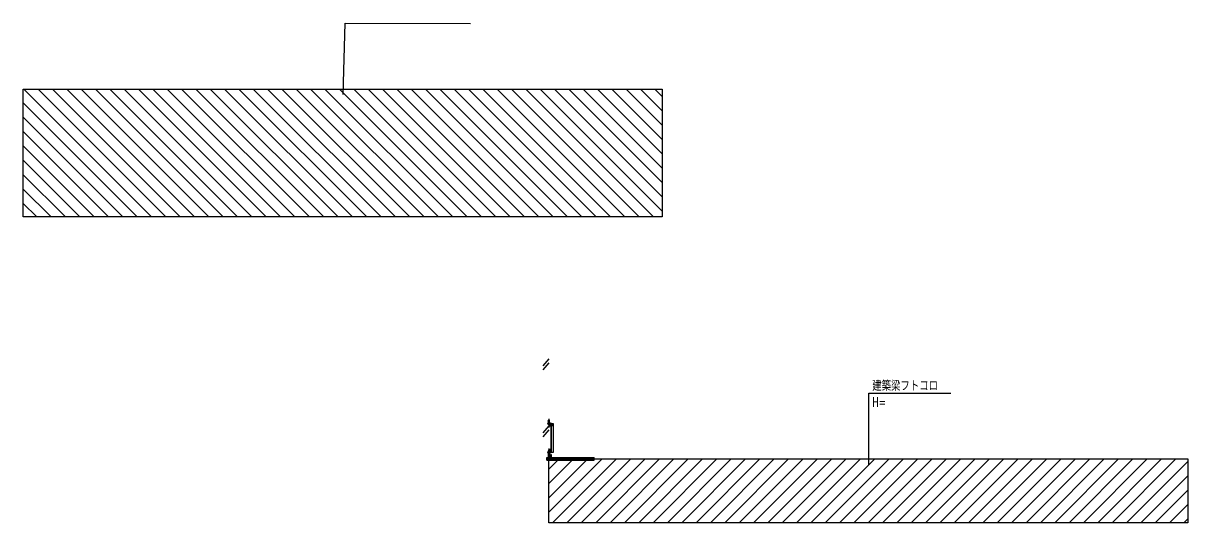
# Model space of a CAD drawing. Header units: millimetres. Extents: x -855187 to 47266, y -116283 to 213088.
# Drawn here: x -105533 to -87309, y -25631 to -17819 of the extents above; entities that cross this region are included whole.
import ezdxf

# ---------------------------------------------------------------- set-up
doc = ezdxf.new("R2010")
doc.units = ezdxf.units.MM
doc.header["$LTSCALE"] = 10
doc.header["$PDMODE"] = 35
doc.header["$PDSIZE"] = 5
doc.linetypes.add('CENTER', pattern=[50.8, 31.75, -6.35, 6.35, -6.35])
doc.linetypes.add('HIDDEN', pattern=[9.525, 6.35, -3.175])
for name, color, linetype in [('_P16_文字', 3, 'Continuous'), ('_吊下地', 40, 'Continuous'), ('_基準', 1, 'CENTER'), ('_躯体', 8, 'Continuous')]:
    doc.layers.add(name, color=color, linetype=linetype)
doc.styles.add('OKAMURA', font='simplex8.shx', dxfattribs={"width": 0.7, "bigfont": 'BIGFONT.shx'})
doc.dimstyles.new('OKAMURA-050', dxfattribs={"dimscale": 50, "dimtxt": 3, "dimasz": 1, "dimexe": 0, "dimexo": 3, "dimgap": 1, "dimtad": 1, "dimdec": 8, "dimdsep": 46, "dimtxsty": 'OKAMURA', "dimblk1": 'DOT', "dimblk2": 'DOT', "dimsah": 1, "dimcen": 0, "dimclrt": 3, "dimadec": 0, "dimazin": 0, "dimtfac": 1, "dimtdec": 8, "dimtix": 1, "dimtmove": 2, "dimatfit": 3, "dimfxl": 1, "dimtolj": 1, "dimarcsym": 0})

# ---------------------------------------------------------------- blocks, each defined once
blk = doc.blocks.new('P16_BASE_FV_01')
at = {"layer": '_吊下地'}
for p, q in [((-29, -21), (-29, 19)), ((-5, 10), (-11, 1)), ((-11, 1), (-6, -9)), ((6, 9), (-5, 10)), ((6, 9), (11, -1)), ((5, -10), (-6, -9)), ((11, -1), (5, -10))]:
    blk.add_line(p, q, dxfattribs=at)
at = {"layer": '_吊下地', "color": 6, "linetype": 'HIDDEN'}
blk.add_circle((0, 0), 12, dxfattribs=at)
at = {"layer": '_吊下地'}
for radius in [9.5, 7, 6]:
    blk.add_circle((0, 0), radius, dxfattribs=at)
at = {"layer": '_基準'}
for p, q in [((13, -11), (-13, 11)), ((11, 13), (-11, -13))]:
    blk.add_line(p, q, dxfattribs=at)
blk = doc.blocks.new('P16_BASE_FV_02')
at = {"layer": '_吊下地'}
for p, q in [((-5, 10), (-11, 1)), ((-11, 1), (-6, -9)), ((6, 9), (-5, 10)), ((6, 9), (11, -1)), ((29, -21), (29, 19)), ((5, -10), (-6, -9)), ((11, -1), (5, -10))]:
    blk.add_line(p, q, dxfattribs=at)
at = {"layer": '_吊下地', "color": 6, "linetype": 'HIDDEN'}
blk.add_circle((0, 0), 12, dxfattribs=at)
at = {"layer": '_吊下地'}
for radius in [9.5, 7, 6]:
    blk.add_circle((0, 0), radius, dxfattribs=at)
at = {"layer": '_基準'}
for p, q in [((13, -11), (-13, 11)), ((11, 13), (-11, -13))]:
    blk.add_line(p, q, dxfattribs=at)
blk = doc.blocks.new('P_WALL')
at = {"layer": '_躯体'}
for p, q in [((0, 63), (-95, -44)), ((0, 0), (-95, -107))]:
    blk.add_line(p, q, dxfattribs=at)
blk = doc.blocks.new('_DOT')
at = {"color": 0, "linetype": 'ByBlock'}
blk.add_line((-0.5, 0), (-1, 0), dxfattribs=at)
at = {"color": 0, "linetype": 'ByBlock', "const_width": 0.5}
blk.add_lwpolyline([(-0.25, 0, 1), (0.25, 0, 1)], format="xyb", close=True, dxfattribs=at)
blk = doc.blocks.new('P18FVBASE03')
at = {"layer": '_吊下地'}
for p, q in [((-20, 0), (30, 0)), ((-20, -1), (-20, 0)), ((-8, 45), (-3, 46)), ((-8, 45), (-8, 43)), ((-8, 43), (-3, 43)), ((-8, 41), (-2, 41)), ((-8, 41), (-7, 38)), ((-7, 38), (-2, 39)), ((-7, 36), (-2, 37)), ((-7, 36), (-7, 34)), ((-7, 34), (-2, 34)), ((-7, 32), (-1, 32)), ((-7, 32), (-7, 29)), ((-7, 29), (-1, 30)), ((-6, 27), (-1, 28)), ((-6, 27), (-6, 24)), ((-6, 24), (-6, 2)), ((-1, 24), (-3, 46)), ((-1, 24), (1, 24)), ((0, 57), (0, -30)), ((0, 50), (0, 50)), ((1, 24), (3, 46)), ((7, 32), (1, 32)), ((7, 29), (1, 30)), ((6, 27), (1, 28)), ((8, 41), (2, 41)), ((7, 38), (2, 39)), ((7, 36), (2, 37)), ((7, 34), (2, 34)), ((8, 45), (3, 46)), ((8, 43), (3, 43)), ((6, 27), (6, 24)), ((6, 24), (6, 2)), ((8, 41), (7, 38)), ((7, 36), (7, 34)), ((7, 32), (7, 29)), ((8, 45), (8, 43)), ((30, -50), (30, 0)), ((19, -4), (-17, -4)), ((12, -4), (-12, -4)), ((-12, -6), (-12, -4)), ((12, -6), (-12, -6)), ((-11, -14), (-11, -6)), ((11, -6), (-11, -6)), ((-9, -16), (-11, -14)), ((9, -16), (-9, -16)), ((-6, -16), (-6, -22)), ((-6, -22), (-5, -24)), ((6, -22), (-6, -22)), ((-5, -14), (-5, -6)), ((-5, -24), (5, -24)), ((-4, -24), (-4, -26)), ((-4, -26), (4, -26)), ((3, -24), (-3, -24)), ((3, -28), (-3, -28)), ((4, -24), (4, -26)), ((5, -14), (5, -6)), ((6, -22), (5, -24)), ((6, -16), (6, -22)), ((9, -16), (11, -14)), ((11, -14), (11, -6)), ((12, -6), (12, -4)), ((16, -39), (16, -21)), ((18, -18), (26, -18)), ((18, -24), (26, -24)), ((18, -36), (26, -36)), ((18, -42), (26, -42)), ((26, -10), (26, -47)), ((26, -42), (26, -18)), ((29, -50), (30, -50)), ((30, -7), (70, -7)), ((35, -15), (37, -15)), ((35, -15), (35, -45)), ((35, -45), (37, -45)), ((37, -15), (37, -45)), ((45, -18), (37, -18)), ((45, -24), (37, -24)), ((45, -36), (37, -36)), ((45, -42), (37, -42)), ((47, -39), (47, -21)), ((57, -24), (47, -24)), ((58, -26), (47, -26)), ((47, -35), (58, -35)), ((57, -36), (47, -36)), ((58, -26), (57, -24)), ((57, -36), (57, -24)), ((57, -36), (58, -35)), ((58, -26), (58, -35))]:
    blk.add_line(p, q, dxfattribs=at)
at = {"layer": '_吊下地', "color": 6, "linetype": 'HIDDEN'}
for p, q in [((-6, -2), (-6, 2)), ((-2, -24), (-2, 42)), ((2, -24), (2, 42)), ((6, -2), (6, 2)), ((-5, -4), (-6, -2)), ((-6, -2), (6, -2)), ((-6, -4), (-6, -16)), ((-5, -4), (-6, -4)), ((-6, -4), (6, -4)), ((5, -4), (-5, -4)), ((-5, -4), (-5, -4)), ((-5, -16), (-5, -4)), ((-5, -24), (-5, -16)), ((5, -4), (6, -2)), ((5, -4), (6, -4)), ((5, -4), (5, -4)), ((5, -16), (5, -4)), ((5, -24), (5, -16)), ((6, -4), (6, -16))]:
    blk.add_line(p, q, dxfattribs=at)
at = {"layer": '_吊下地'}
for centre, radius, start, end in [((-11, 41), 3, 343.695, 27.7436), ((-10, 37), 3, 343.695, 27.7436), ((-10, 33), 3, 343.695, 27.7436), ((-9, 28), 3, 343.695, 27.7436), ((14, 42), 16, 149.2465, 178.0085), ((14, 42), 16, 178.0085, 180), ((-13, 42), 16, 1.9915, 30.7535), ((-13, 42), 16, 0, 1.9915), ((9, 28), 3, 152.2564, 196.305), ((10, 37), 3, 152.2564, 196.305), ((10, 33), 3, 152.2564, 196.305), ((11, 41), 3, 152.2564, 196.305), ((-17, -1), 3, 180, 270), ((-8, -12), 3.88, 270.0357, 315.0441), ((0, -2), 13.8, 246.5734, 293.4266), ((-3, -24), 0.5, 90, 180), ((0, -24), 4, 200.3641, 228.5904), ((3, -24), 0.5, 0, 90), ((0, -24), 4, 311.4096, 339.6359), ((8, -12), 3.88, 224.9559, 269.9643), ((20, -21), 3.4, 120.1731, 240.1828), ((27, -30), 11, 147.7935, 212.2065), ((20, -39), 3.4, 119.9952, 240.0049), ((19, -10), 6.5, 0, 90), ((29, -47), 3, 180, 270), ((44, -21), 3.4, 299.8172, 59.8269), ((36, -30), 11, 327.7935, 32.2065), ((44, -39), 3.4, 299.9951, 60.0048)]:
    blk.add_arc(centre, radius, start, end, dxfattribs=at)
at = {"layer": '_吊下地', "color": 1}
for p in [(0, 0), (30, 0), (26, -30), (35, -30)]:
    blk.add_point(p, dxfattribs=at)
at = {"layer": '_基準'}
for p, q in [((0, 70), (0, -70)), ((10, -30), (63, -30))]:
    blk.add_line(p, q, dxfattribs=at)
blk = doc.blocks.new('FVBASE04')
at = {"layer": '_吊下地'}
for p, q in [((-30, 0), (-30, 3)), ((35, 0), (-30, 0)), ((22, 6), (-26, 6)), ((-20, 101), (-20, 100)), ((-20, 100), (30, 100)), ((18, 106), (-16, 106)), ((-15, 100), (15, 100)), ((-15, 98), (-15, 100)), ((-12, 98), (-15, 98)), ((-15, 8), (15, 8)), ((-15, 6), (-15, 8)), ((15, 6), (-15, 6)), ((-12, 123), (-12, 116)), ((12, 116), (-12, 116)), ((-12, 114), (-12, 106)), ((12, 106), (-12, 106)), ((-12, 90), (-12, 98)), ((12, 98), (-12, 98)), ((-12, 16), (-12, 8)), ((12, 8), (-12, 8)), ((9, 125), (-9, 125)), ((9, 116), (-9, 116)), ((9, 88), (-9, 88)), ((9, 18), (-9, 18)), ((-5, 140), (-6, 138)), ((-6, 138), (-6, 125)), ((6, 138), (-6, 138)), ((-6, 123), (-6, 116)), ((-6, 114), (-6, 106)), ((-6, 90), (-6, 98)), ((-6, 18), (-6, 88)), ((-6, 16), (-6, 8)), ((-5, 18), (-5, 88)), ((-5, 140), (-5, 125)), ((-5, 140), (4, 140)), ((4, 125), (4, 140)), ((4, 88), (4, 18)), ((6, 138), (4, 140)), ((6, 138), (6, 125)), ((6, 123), (6, 116)), ((6, 114), (6, 106)), ((6, 90), (6, 98)), ((6, 18), (6, 88)), ((6, 16), (6, 8)), ((12, 123), (12, 116)), ((12, 114), (12, 106)), ((12, 90), (12, 98)), ((12, 98), (15, 98)), ((12, 16), (12, 8)), ((15, 98), (15, 100)), ((15, 6), (15, 8)), ((24, 112), (24, 145)), ((30, 150), (28, 150)), ((29, 13), (29, 62)), ((30, 100), (30, 150)), ((70, 100), (30, 100)), ((35, 65), (32, 65)), ((35, 65), (35, 0)), ((-12, -8), (-12, 0)), ((9, -10), (-9, -10)), ((-6, -8), (-6, 0)), ((6, -8), (6, 0)), ((12, -8), (12, 0))]:
    blk.add_line(p, q, dxfattribs=at)
for centre, radius, start, end in [((-26, 3), 3.5, 90, 180), ((-16, 101), 4.5, 90, 180), ((-9, 122), 3.4, 29.8172, 149.8269), ((-9, 112), 3.4, 29.8172, 149.8269), ((-9, 91), 3.4, 210.1731, 330.1828), ((-9, 15), 3.4, 29.8172, 149.8269), ((0, 114), 11, 57.7935, 122.2065), ((0, 105), 11, 57.7935, 122.2065), ((0, 99), 11, 237.7935, 302.2065), ((0, 7), 11, 57.7935, 122.2065), ((9, 122), 3.4, 29.9951, 150.0048), ((9, 112), 3.4, 29.9951, 150.0048), ((9, 91), 3.4, 209.9952, 330.0049), ((9, 15), 3.4, 29.9951, 150.0048), ((18, 112), 6.5, 270, 0), ((22, 13), 6.5, 270, 0), ((28, 145), 4.5, 90, 180), ((33, 145), 5.67, 118.0725, 241.9275), ((33, 135), 5.67, 118.0725, 241.9275), ((33, 125), 5.67, 118.0725, 241.9275), ((33, 115), 5.67, 118.0725, 241.9275), ((33, 105), 5.67, 118.0725, 241.9275), ((32, 62), 3.5, 90, 180), ((-9, -6), 3.4, 210.1731, 330.1828), ((0, 1), 11, 237.7935, 302.2065), ((9, -6), 3.4, 209.9952, 330.0049)]:
    blk.add_arc(centre, radius, start, end, dxfattribs=at)
at = {"layer": '_吊下地', "color": 1}
for p in [(0, 98), (0, 0), (30, 100), (35, 0)]:
    blk.add_point(p, dxfattribs=at)
at = {"layer": '_基準'}
blk.add_line((0, 158), (0, -20), dxfattribs=at)
blk = doc.blocks.new('*U300')
at = {"layer": '_躯体'}
h = blk.add_hatch(dxfattribs=at)
h.set_pattern_fill('ANSI31', color=256, scale=50)
h.paths.add_polyline_path([(0, -1000), (10000, -1000), (10000, 0), (0, 0)])
at = {"layer": '_吊下地'}
for p, q in [((30, 550), (30, 100)), ((35, 550), (35, 100)), ((70, 550), (70, 100)), ((-29, 19), (712, 19)), ((-29, 14), (712, 14)), ((-29, -21), (712, -21))]:
    blk.add_line(p, q, dxfattribs=at)
at = {"layer": '_躯体'}
for p, q in [((0, 0), (10000, 0)), ((0, -1000), (0, 0)), ((10000, 0), (10000, -1000)), ((10000, -1000), (0, -1000))]:
    blk.add_line(p, q, dxfattribs=at)
at = {"layer": '_吊下地'}
for name, p in [('P18FVBASE03', (0, 557)), ('FVBASE04', (0, 0)), ('P16_BASE_FV_01', (0, 0)), ('P16_BASE_FV_02', (683, 0))]:
    blk.add_blockref(name, p, dxfattribs=at)
at = {"layer": '_躯体'}
for p in [(0, 1500), (0, 450)]:
    blk.add_blockref('P_WALL', p, dxfattribs=at)
at = {"layer": '_P16_文字', "insert": (5063, 1212), "char_height": 150, "attachment_point": 1, "style": 'OKAMURA'}
blk.add_mtext_dynamic_manual_height_columns('建築梁フトコロH=', width=1114.89, gutter_width=37.5, heights=[0], dxfattribs=at)
at = {"layer": '_P16_文字'}
blk.add_leader([(5007, -88), (5007, 1028), (6295, 1028)], dimstyle='OKAMURA-050', override={"dimgap": 1, "dimtad": 0}, dxfattribs=at)
blk = doc.blocks.new('*U298')
at = {"layer": '_躯体'}
h = blk.add_hatch(dxfattribs=at)
h.set_pattern_fill('ANSI31', color=256, scale=50, angle=90)
h.set_pattern_definition([(135, (105533.23, 18846.78), (-112.2532, -112.2532), [])])
h.paths.add_polyline_path([(10000, -2000), (10000, 0), (0, 0), (0, -2000)])
for p, q in [((0, 0), (10000, 0)), ((0, -2000), (0, 0)), ((10000, 0), (10000, -2000)), ((10000, -2000), (0, -2000))]:
    blk.add_line(p, q, dxfattribs=at)
at = {"layer": '_P16_文字'}
blk.add_leader([(5007, -88), (5037, 1028), (6997, 1026)], dimstyle='OKAMURA-050', override={"dimgap": 1, "dimtad": 0}, dxfattribs=at)

msp = doc.modelspace()

# ---------------------------------------------------------------- block references
for name, p in [('*U298', (-105533, -18847)), ('*U300', (-97309, -24631))]:
    msp.add_blockref(name, p)

doc.saveas('drawing.dxf')
